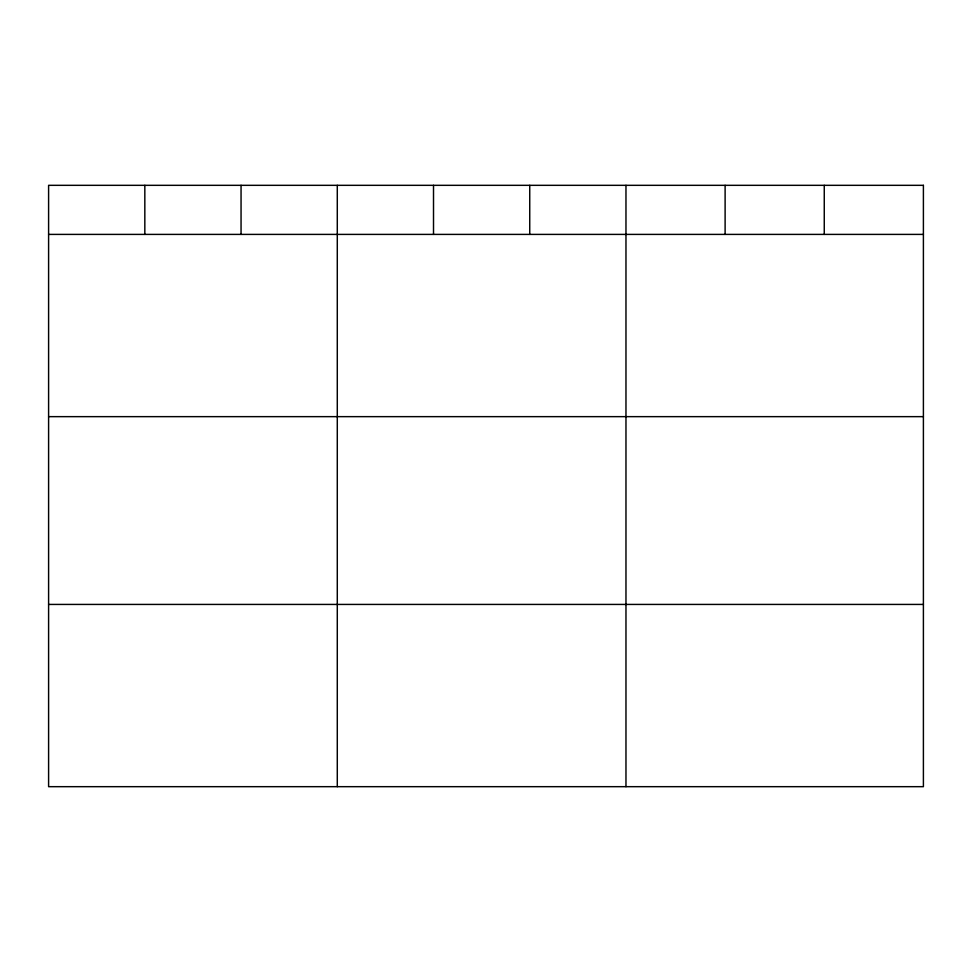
<?xml version="1.0" encoding="UTF-8"?>
<svg xmlns="http://www.w3.org/2000/svg" width="972" height="972" viewBox="0 0 972 972"><rect width="100%" height="100%" fill="white"/><g stroke="black" fill="none" stroke-linecap="round" stroke-linejoin="round"><path stroke-width="1.46" d="M48.6 234.398L923.4 234.398M48.6 416.648L923.4 416.648M48.6 604.426L923.4 604.426M824.256 185.324L824.256 234.398M725.112 185.324L725.112 234.398M625.968 185.324L625.968 786.676M529.74 185.324L529.74 234.398M433.512 185.324L433.512 234.398M337.284 185.324L337.284 786.676M241.056 185.324L241.056 234.398M144.828 185.324L144.828 234.398M923.4 185.324L48.6 185.324L48.6 786.676L923.4 786.676L923.4 185.324"/></g></svg>
